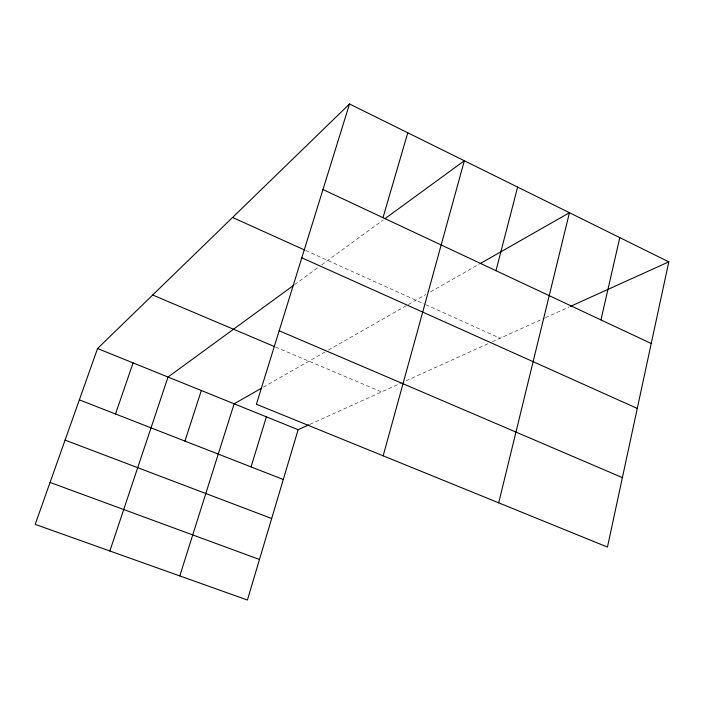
<?xml version="1.0" encoding="UTF-8"?>
<svg xmlns="http://www.w3.org/2000/svg" width="704" height="704" viewBox="0 0 704 704"><rect width="100%" height="100%" fill="white"/><g stroke="black" fill="none" stroke-linecap="round" stroke-linejoin="round"><path stroke-width="0.53" stroke-dasharray="3.52 2.64" d="M294.598 284.645L318.173 267.432M321.658 264.889L383.275 219.912M263.296 387.174L326.489 351.164M328.354 350.099L407.361 305.078M408.302 304.542L426.034 294.439M430.646 291.808L479.178 264.15M309.989 424.318L402.098 382.606M406.094 380.802L488.435 343.517M492.325 341.757L544.5 318.129M545.494 317.68L569.228 306.935M275.616 347.063L381.55 391.917M305.747 250.51L424.794 304.242M425.788 304.691L500.104 338.237"/><path stroke-width="1.06" d="M668.8 261.844L607.455 547.078L256.388 404.246L349.51 103.972L668.8 261.844L570.214 306.486M600.943 319.915L619.802 237.618M498.705 502.832L569.439 212.714L480.128 263.613M495.977 270.679L517.634 187.106M383.178 455.831L464.332 160.75L385.018 218.645M382.985 217.677L407.783 132.792M308.994 424.767L298.126 429.695L247.394 600.028L35.2 524.374L97.557 348.524L349.51 103.972M251.038 466.902L266.385 416.847M179.793 575.925L234.133 403.797L261.439 388.238M184.923 441.082L201.344 390.526M109.85 550.994L168.018 377.036L293.726 285.278M115.5 413.978L133.091 362.903M50.072 482.442L259.468 559.478M65.076 440.114L271.674 518.505M79.35 399.863L283.29 479.494M97.557 348.524L298.126 429.695M152.68 295.011L274.613 346.632M279.18 330.757L622.389 477.62M301.805 257.796L637.27 408.443M232.566 217.474L304.744 250.052M322.978 189.526L651.235 343.508"/></g></svg>
